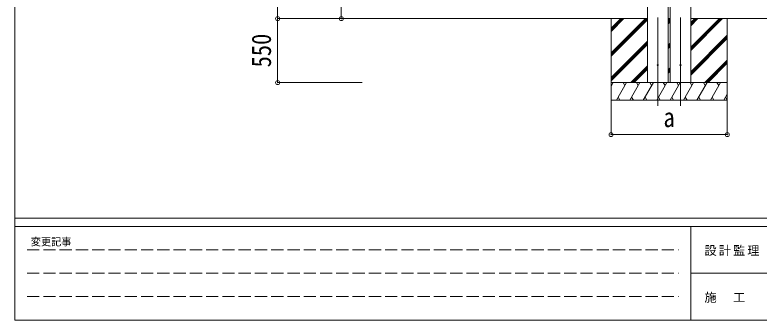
# Model space of a CAD drawing. Units: millimetres at full size; details may follow other scales. Extents: x -9783 to 9892, y -6828 to 6752.
# Drawn here: x -9783 to -3381, y -6828 to -4207 of the extents above; entities that cross this region are included whole.
import ezdxf
from ezdxf.enums import TextEntityAlignment as Align

# ---------------------------------------------------------------- set-up
doc = ezdxf.new("R2010")
doc.units = ezdxf.units.MM
doc.header["$LTSCALE"] = 35
doc.header["$PDMODE"] = 32
doc.header["$PDSIZE"] = 35
doc.linetypes.add('DASHED3', pattern=[4, 3, -1])
for name, color, linetype, lineweight in [('0-0_0', 7, 'Continuous', 9), ('0-1_本体', 4, 'Continuous', 9), ('0-2_部品', 7, 'Continuous', 9), ('0-8_PARTS2', 2, 'Continuous', 9), ('0-A_寸法', 6, 'Continuous', 9), ('F-0_240', 7, 'Continuous', 9)]:
    doc.layers.add(name, color=color, linetype=linetype, lineweight=lineweight)
doc.styles.add('ＭＳ ゴシック', font='')
doc.styles.get('ＭＳ ゴシック').set_extended_font_data('MS Gothic')

msp = doc.modelspace()

# ---------------------------------------------------------------- linework, layer by layer
at = {"layer": '0-0_0'}
for p, q in [((-7158.46, -4238.06), (-4340.72, -4238.06)), ((-4654.48, -4238.06), (-4654.48, -4938.06)), ((-4654.48, -4533.39), (-4359.15, -4238.06)), ((-4654.48, -4547.53), (-4345.01, -4238.06)), ((-4654.48, -4321.25), (-4571.29, -4238.06)), ((-4654.48, -4335.4), (-4557.15, -4238.06)), ((-4654.48, -4349.54), (-4543, -4238.06)), ((-4654.48, -4561.67), (-4340.72, -4247.91)), ((-4162.72, -4253.76), (-4146.72, -4237.76)), ((-4162.72, -4238.06), (-4146.72, -4238.06)), ((-4162.72, -4267.9), (-4146.72, -4251.9)), ((-4162.72, -4282.04), (-4146.72, -4266.04)), ((-3968.72, -4238.06), (-1151.79, -4238.06)), ((-3968.72, -4512.3), (-3694.47, -4238.06)), ((-3968.72, -4484.02), (-3722.75, -4238.06)), ((-3968.72, -4498.16), (-3708.61, -4238.06)), ((-3968.72, -4300.17), (-3906.6, -4238.06)), ((-3968.72, -4286.03), (-3920.74, -4238.06)), ((-3968.72, -4271.89), (-3934.89, -4238.06)), ((-3654.48, -4238.06), (-3654.48, -4938.06)), ((-3968.72, -4696.15), (-3654.48, -4381.92)), ((-3968.72, -4710.29), (-3654.48, -4396.06)), ((-3968.72, -4724.44), (-3654.48, -4410.2)), ((-4654.48, -4745.52), (-4340.72, -4431.75)), ((-4654.48, -4759.66), (-4340.72, -4445.9)), ((-4654.48, -4773.8), (-4340.72, -4460.04)), ((-4162.72, -4465.89), (-4146.72, -4449.89)), ((-4162.72, -4480.03), (-4146.72, -4464.03)), ((-4162.72, -4494.17), (-4146.72, -4478.17)), ((-3848.49, -4788.06), (-3654.48, -4594.05)), ((-3834.35, -4788.06), (-3654.48, -4608.19)), ((-4484.89, -4788.06), (-4340.72, -4643.89)), ((-4470.75, -4788.06), (-4340.72, -4658.03)), ((-4456.6, -4788.06), (-4340.72, -4672.17)), ((-4162.72, -4678.02), (-4146.72, -4662.02)), ((-3820.21, -4788.06), (-3654.48, -4622.34)), ((-4162.72, -4692.16), (-4146.72, -4676.16)), ((-4162.72, -4706.3), (-4146.72, -4690.3)), ((-3654.48, -4788.06), (-4654.48, -4788.06)), ((-4654.48, -4818.3), (-4637.02, -4788.06)), ((-4608.16, -4938.06), (-4521.55, -4788.06)), ((-4536.56, -4814.04), (-4551.56, -4788.06)), ((-4492.69, -4938.06), (-4406.08, -4788.06)), ((-4421.09, -4814.04), (-4436.09, -4788.06)), ((-4377.22, -4938.06), (-4290.61, -4788.06)), ((-4305.62, -4814.04), (-4320.62, -4788.06)), ((-4261.75, -4938.06), (-4175.14, -4788.06)), ((-4190.14, -4814.04), (-4205.15, -4788.06)), ((-4146.28, -4938.06), (-4059.67, -4788.06)), ((-4074.67, -4814.04), (-4089.68, -4788.06)), ((-4030.81, -4938.06), (-3944.2, -4788.06)), ((-3959.2, -4814.04), (-3974.2, -4788.06)), ((-3915.34, -4938.06), (-3828.73, -4788.06)), ((-3858.73, -4788.06), (-3843.73, -4814.04)), ((-3799.87, -4938.06), (-3713.26, -4788.06)), ((-3728.26, -4814.04), (-3743.26, -4788.06)), ((-4652.02, -4814.04), (-4654.48, -4809.78)), ((-4593.16, -4912.08), (-4578.16, -4938.06)), ((-4477.69, -4912.08), (-4462.69, -4938.06)), ((-4362.22, -4912.08), (-4347.22, -4938.06)), ((-4246.75, -4912.08), (-4231.75, -4938.06)), ((-4131.28, -4912.08), (-4116.28, -4938.06)), ((-4015.81, -4912.08), (-4000.81, -4938.06)), ((-3900.34, -4912.08), (-3885.34, -4938.06)), ((-3784.87, -4912.08), (-3769.87, -4938.06)), ((-3684.4, -4938.06), (-3654.48, -4886.25)), ((-3669.4, -4912.08), (-3654.48, -4938.06)), ((-4654.48, -4938.06), (-3654.48, -4938.06))]:
    msp.add_line(p, q, dxfattribs=at)
at = {"layer": '0-1_本体'}
for p, q in [((-4340.72, -1908.07), (-4340.72, -4788.07)), ((-4340.72, -1908.07), (-4340.72, -4788.07)), ((-3968.72, -1908.07), (-3968.72, -4788.07)), ((-3968.72, -1908.07), (-3968.72, -4788.07)), ((-4162.72, -4788.07), (-4162.72, -2086.63)), ((-4162.72, -4788.07), (-4162.72, -2086.63)), ((-4146.72, -4788.07), (-4146.72, -2086.63)), ((-4146.72, -4788.07), (-4146.72, -2086.63))]:
    msp.add_line(p, q, dxfattribs=at)
at = {"layer": '0-2_部品', "color": 4}
for centre in [(-4252.47, -4638.07), (-4056.96, -4638.07)]:
    msp.add_circle(centre, 4.5, dxfattribs=at)
at = {"layer": '0-8_PARTS2'}
for p, q in [((-4252.47, -4228.85), (-4252.47, -4988.06)), ((-4056.96, -4228.85), (-4056.96, -4988.06))]:
    msp.add_line(p, q, dxfattribs=at)
at = {"layer": '0-A_寸法'}
for p, q in [((-7522.7, -4238.06), (-7522.7, -1935.06)), ((-6974.73, -4238.06), (-6974.73, -2038.06)), ((-7522.7, -4238.06), (-6794.58, -4238.06)), ((-7522.7, -4788.06), (-7522.7, -4238.06)), ((-7522.7, -4788.06), (-6794.58, -4788.06)), ((-4654.48, -5234.45), (-4654.48, -4938.06)), ((-4654.48, -4994.47), (-4654.48, -4938.06)), ((-3654.48, -5234.45), (-3654.48, -4938.06)), ((-4654.48, -5234.45), (-3654.48, -5234.45))]:
    msp.add_line(p, q, dxfattribs=at)
for p in [(-7522.7, -4238.06), (-6974.73, -4238.06), (-7522.7, -4788.06), (-4654.48, -5234.45), (-3654.48, -5234.45)]:
    msp.add_point(p, dxfattribs=at)
at = {"layer": 'F-0_240', "color": 5}
for p, q in [((-9783.03, 6751.9), (-9783.03, -6828.1)), ((-9783.03, -5953.1), (9396.97, -5953.1)), ((-9783.03, -6023.1), (6285.75, -6023.1)), ((-3969.25, -6023.1), (-3969.25, -6828.1)), ((-3969.25, -6425.6), (3205.75, -6425.6)), ((-9783.03, -6828.1), (9396.97, -6828.1))]:
    msp.add_line(p, q, dxfattribs=at)
at = {"layer": 'F-0_240', "color": 4, "linetype": 'DASHED3'}
for p, q in [((-9678.03, -6224.35), (-4074.25, -6224.35)), ((-9678.03, -6425.6), (-4074.25, -6425.6)), ((-9678.03, -6626.85), (-4074.25, -6626.85))]:
    msp.add_line(p, q, dxfattribs=at)

# ---------------------------------------------------------------- texts
at = {"layer": '0-A_寸法', "color": 7, "style": 'ＭＳ ゴシック', "width": 0.85}
msp.add_text('550', height=166.8, rotation=90, dxfattribs=at).set_placement((-7529.7, -4657.43), align=Align.BOTTOM_LEFT)
msp.add_text('a', height=166.8, dxfattribs=at).set_placement((-4203.25, -5220.07), align=Align.BOTTOM_LEFT)
at = {"layer": 'F-0_240', "style": 'ＭＳ ゴシック'}
msp.add_text('変更記事', height=64.15, dxfattribs=at).set_placement((-9646.27, -6206.85), align=Align.BOTTOM_LEFT)
at = {"layer": 'F-0_240', "char_height": 76.98, "attachment_point": 7, "style": 'ＭＳ ゴシック'}
for s, insert in [('\\T1.17;設計監理', (-3851.04, -6276.85)), ('\\T1.17;施\u3000工', (-3851.04, -6679.35))]:
    msp.add_mtext(s, dxfattribs=dict(at, insert=insert))

doc.saveas('drawing.dxf')
